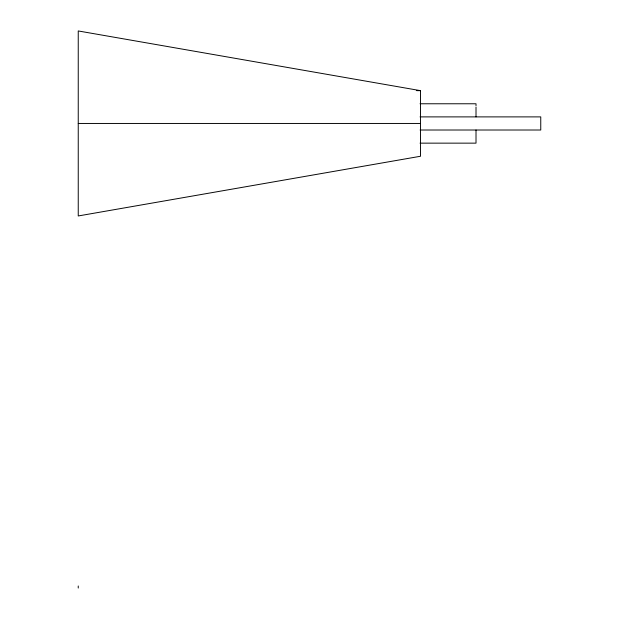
<?xml version="1.0" encoding="UTF-8"?>
<svg xmlns="http://www.w3.org/2000/svg" width="619" height="619" viewBox="0 0 619 619"><rect width="100%" height="100%" fill="white"/><g stroke="black" fill="none" stroke-linecap="round" stroke-linejoin="round"><path stroke-width="0.93" d="M416.641 90.653L420.502 90.653L420.502 156.259L78.242 215.961L78.242 30.95L420.502 90.653M420.038 103.768L476.011 103.768L476.011 105.687M420.038 116.89L540.758 116.89L540.758 130.013L420.1 130.013M78.242 123.452L420.502 123.452M420.038 143.144L476.011 143.144L476.011 130.013M476.011 107.048L476.011 116.89M78.242 585.976L78.242 588.05"/></g></svg>
